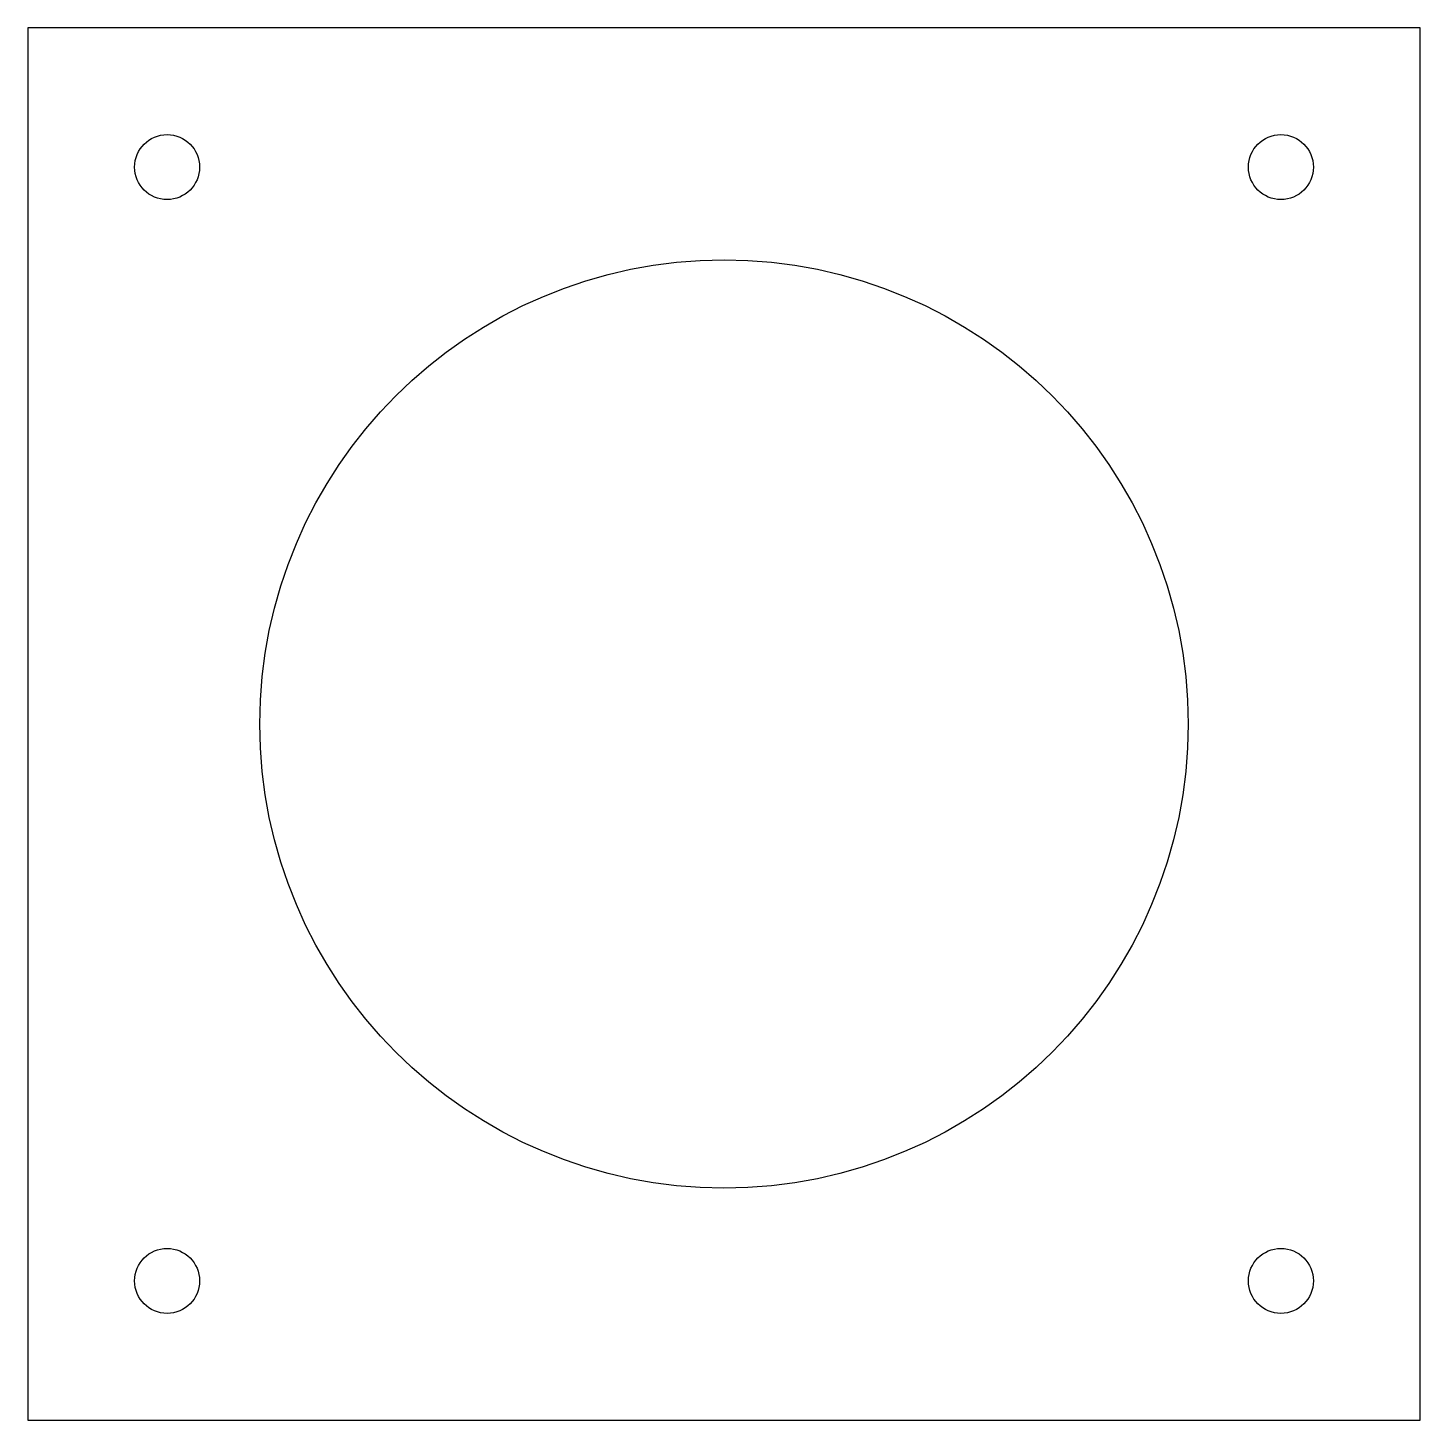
# Model space of a CAD drawing. Header units: millimetres. Extents: x 0 to 150, y 0 to 150.
import ezdxf

# ---------------------------------------------------------------- set-up
doc = ezdxf.new("R2010")
doc.units = ezdxf.units.MM

msp = doc.modelspace()

# ---------------------------------------------------------------- linework, layer by layer
at = {"layer": 'CUT'}
msp.add_lwpolyline([(0, 0), (150, 0), (150, 150), (0, 150), (0, 0)], close=True, dxfattribs=at)
msp.add_circle((75, 75), 50, dxfattribs=at)
at = {"layer": 'HOLE'}
for centre in [(15, 135), (135, 135), (15, 15), (135, 15)]:
    msp.add_circle(centre, 3.5, dxfattribs=at)

doc.saveas('drawing.dxf')
